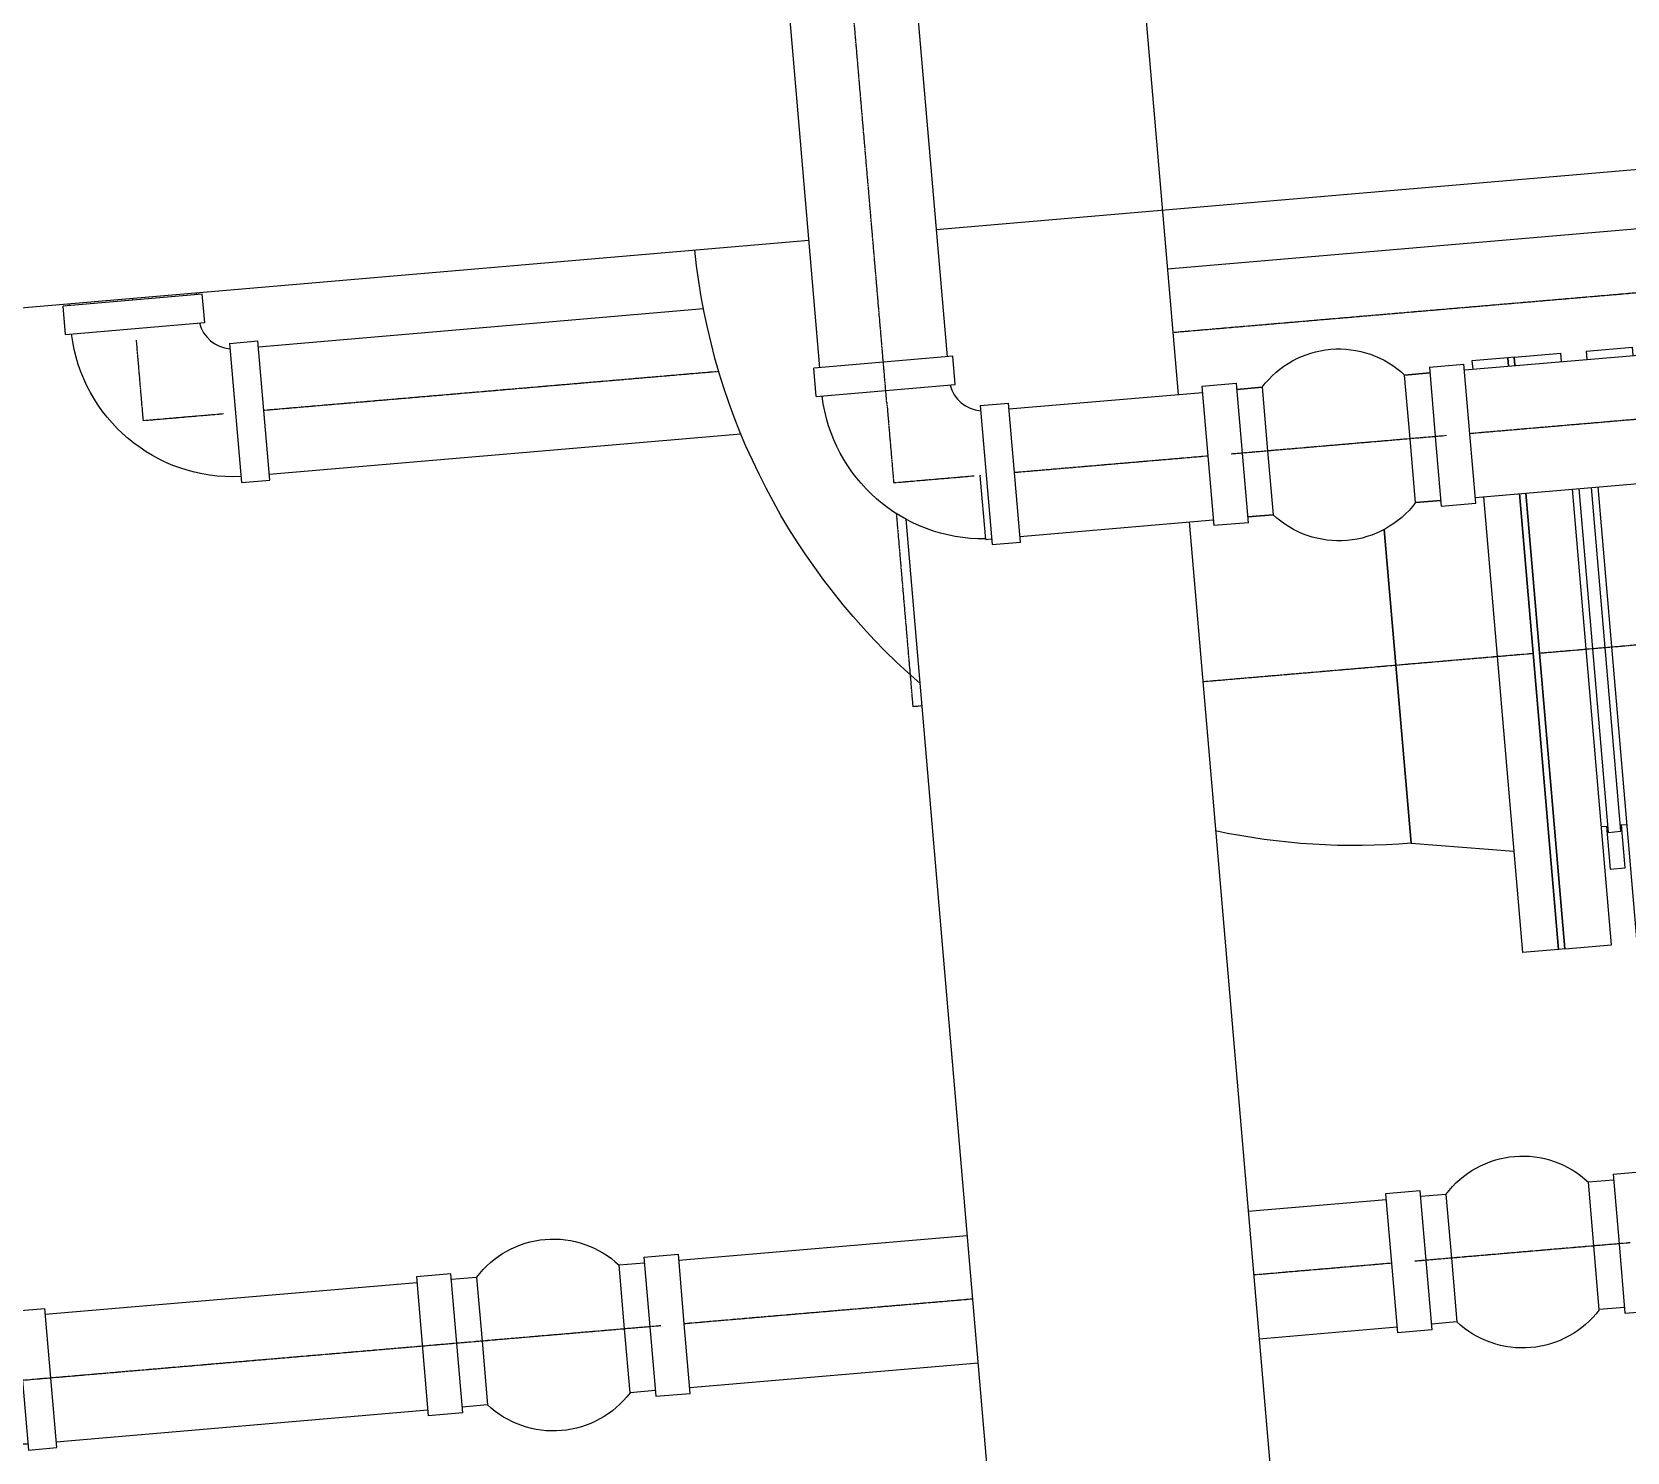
# Model space of a CAD drawing. Header units: millimetres. Extents: x 238021 to 250605, y -32596 to -9848.
# Drawn here: x 239419 to 240171, y -17787 to -17118 of the extents above; entities that cross this region are included whole.
import ezdxf

# ---------------------------------------------------------------- set-up
doc = ezdxf.new("R2010")
doc.units = ezdxf.units.MM
doc.header["$MEASUREMENT"] = 0
doc.linetypes.add('CENTER2', pattern=[1.125, 0.75, -0.125, 0.125, -0.125])
for name, color, linetype in [('Plan-150-SL-B4-216', 85, 'Continuous'), ('Plan-50-PES-D1-243', 4, 'Continuous'), ('Plan-CENTER', 1, 'CENTER2'), ('Plan-RE', 5, 'Continuous'), ('Plan-S-BEAM', 12, 'Continuous')]:
    doc.layers.add(name, color=color, linetype=linetype)

# ---------------------------------------------------------------- blocks, each defined once
blk = doc.blocks.new('*U123')
at = {"layer": 'Plan-S-BEAM', "color": 0, "linetype": 'ByBlock', "lineweight": -2}
for p, q in [((239819.71, -15654.71), (239959.71, -17288.56)), ((239831.26, -17347.36), (240223.59, -21926.02)), ((239964.86, -17348.66), (240394.87, -22367.01))]:
    blk.add_line(p, q, dxfattribs=at)
blk = doc.blocks.new('*U175')
at = {"layer": 'Plan-CENTER'}
for p, q in [((239425.43, -16761.35), (239347.14, -15847.01)), ((239455.25, -17109.72), (239430.57, -16821.45)), ((239466.76, -17244.07), (239466.69, -17243.23))]:
    blk.add_line(p, q, dxfattribs=at)
at = {"layer": 'Plan-RE', "color": 0, "linetype": 'ByBlock', "lineweight": -2}
for p, q in [((239347.21, -15847), (239377.2, -15844.44)), ((239377.2, -15844.44), (239455.48, -16758.77)), ((239317.11, -15849.81), (239395.38, -16763.92)), ((239400.52, -16824.03), (239425.2, -17112.29)), ((239460.63, -16818.88), (239485.31, -17107.14)), ((239436.63, -17245.8), (239436.71, -17246.64)), ((239496.74, -17240.65), (239496.81, -17241.5))]:
    blk.add_line(p, q, dxfattribs=at)
blk = doc.blocks.new('*U235')
at = {"layer": 'Plan-S-BEAM', "color": 0, "linetype": 'ByBlock', "lineweight": -2}
for p, q in [((239845.6, -17210.76), (245905.66, -16691.5)), ((238280.18, -17344.9), (239785.49, -17215.91))]:
    blk.add_line(p, q, dxfattribs=at)
blk = doc.blocks.new('*U237')
at = {"layer": 'Plan-50-PES-D1-243', "color": 0, "linetype": 'ByBlock', "lineweight": -2}
for p, q in [((239775.81, -17102.85), (239790.63, -17275.95)), ((239835.92, -17097.71), (239850.74, -17270.8))]:
    blk.add_line(p, q, dxfattribs=at)
at = {"layer": 'Plan-CENTER'}
blk.add_line((239822.31, -17292.36), (239804.24, -17081.3), dxfattribs=at)
blk = doc.blocks.new('*U239')
at = {"layer": 'Plan-150-SL-B4-216', "color": 0, "linetype": 'ByBlock', "lineweight": -2}
blk.add_line((240069.53, -17500.12), (240056.87, -17352.21), dxfattribs=at)
at = {"layer": 'Plan-150-SL-B4-216', "color": 0, "linetype": 'ByBlock', "lineweight": -2, "extrusion": (0, 0, -1)}
for start, end in [(310.94897, 354.12795), (265.10636, 282.09215)]:
    blk.add_arc((-240042.86, -17188.52), 312.74, start, end, dxfattribs=at)
at = {"layer": 'Plan-CENTER'}
for p, q in [((239826.79, -17344.72), (239834.59, -17435.79)), ((240062.36, -17416.29), (239971.32, -17424.08)), ((239838.81, -17435.43), (239834.59, -17435.79))]:
    blk.add_line(p, q, dxfattribs=at)
blk = doc.blocks.new('*U244')
at = {"layer": 'Plan-CENTER'}
for p in [(239468.38, -17263.05), (239509.59, -17297.76)]:
    blk.add_line(p, (239471.63, -17301.01), dxfattribs=at)
at = {"layer": 'Plan-RE', "color": 0, "linetype": 'ByBlock', "lineweight": -2}
for p, q in [((239499.54, -17241.26), (239433.97, -17246.88)), ((239500.69, -17254.63), (239499.54, -17241.26)), ((239435.12, -17260.24), (239433.97, -17246.88)), ((239435.12, -17260.24), (239500.69, -17254.63)), ((239512.41, -17264.5), (239525.77, -17263.35)), ((239512.41, -17264.5), (239518.02, -17330.07)), ((239531.38, -17328.92), (239525.77, -17263.35)), ((239518.02, -17330.07), (239531.38, -17328.92))]:
    blk.add_line(p, q, dxfattribs=at)
at = {"layer": 'Plan-RE', "color": 0, "linetype": 'ByBlock', "lineweight": -2, "extrusion": (0, 0, -1)}
blk.add_arc((-239513.98, -17250.74), 76.64, 267.15662, 353.0561, dxfattribs=at)
at = {"layer": 'Plan-RE', "color": 0, "linetype": 'ByBlock', "lineweight": -2}
blk.add_arc((239513.98, -17250.74), 16.32, 194.56651, 265.22077, dxfattribs=at)
blk = doc.blocks.new('*U248')
at = {"layer": 'Plan-CENTER'}
for p, q in [((241075, -17163.74), (239957.22, -17259.44)), ((239743.12, -17277.77), (239528.58, -17296.14))]:
    blk.add_line(p, q, dxfattribs=at)
at = {"layer": 'Plan-RE', "color": 0, "linetype": 'ByBlock', "lineweight": -2}
for p, q in [((239954.64, -17229.39), (241072.42, -17133.68)), ((239526, -17266.09), (239735.85, -17248.12)), ((239531.15, -17326.19), (239753.49, -17307.15))]:
    blk.add_line(p, q, dxfattribs=at)
blk = doc.blocks.new('*U251')
at = {"layer": 'Plan-50-PES-D1-243', "color": 0, "linetype": 'ByBlock', "lineweight": -2}
for p, q in [((239853.47, -17270.57), (239787.9, -17276.18)), ((239789.04, -17289.54), (239787.9, -17276.18)), ((239854.61, -17283.93), (239853.47, -17270.57)), ((239789.04, -17289.54), (239854.61, -17283.93)), ((239866.33, -17293.8), (239879.69, -17292.66)), ((239866.33, -17293.8), (239871.95, -17359.37)), ((239885.31, -17358.23), (239879.69, -17292.66)), ((239871.95, -17359.37), (239885.31, -17358.23))]:
    blk.add_line(p, q, dxfattribs=at)
blk.add_arc((239867.91, -17280.04), 16.32, 194.56651, 265.22077, dxfattribs=at)
at = {"layer": 'Plan-50-PES-D1-243', "color": 0, "linetype": 'ByBlock', "lineweight": -2, "extrusion": (0, 0, -1)}
blk.add_arc((-239867.91, -17280.04), 76.64, 269.2497, 353.0561, dxfattribs=at)
at = {"layer": 'Plan-CENTER'}
for p in [(239822.31, -17292.36), (239863.52, -17327.07)]:
    blk.add_line(p, (239825.56, -17330.32), dxfattribs=at)
blk = doc.blocks.new('*U253')
at = {"layer": 'Plan-50-PES-D1-243', "color": 0, "linetype": 'ByBlock', "lineweight": -2}
for p, q in [((240078.13, -17275.67), (240094.43, -17274.27)), ((240078.13, -17275.67), (240080.94, -17308.45)), ((240097.24, -17307.06), (240094.43, -17274.27)), ((239987.18, -17283.46), (239970.88, -17284.85)), ((239992.79, -17349.02), (239987.18, -17283.46)), ((240078.37, -17278.4), (240066.49, -17279.42)), ((240069.06, -17309.47), (240066.49, -17279.42)), ((239970.88, -17284.85), (239976.49, -17350.42)), ((239999.29, -17285.17), (239987.41, -17286.19)), ((239999.29, -17285.17), (240001.86, -17315.22)), ((240071.63, -17339.52), (240069.06, -17309.47)), ((240080.94, -17308.45), (240083.75, -17341.24)), ((240100.04, -17339.84), (240097.24, -17307.06)), ((240001.86, -17315.22), (240004.43, -17345.28)), ((240083.51, -17338.51), (240071.63, -17339.52)), ((240083.75, -17341.24), (240100.04, -17339.84)), ((239992.79, -17349.02), (239976.49, -17350.42)), ((240004.43, -17345.28), (239992.56, -17346.29))]:
    blk.add_line(p, q, dxfattribs=at)
at = {"layer": 'Plan-50-PES-D1-243', "color": 0, "linetype": 'ByBlock', "lineweight": -2, "extrusion": (0, 0, -1)}
for start, end in [(36.91667, 133.29604), (216.91667, 313.29604)]:
    blk.add_arc((-240035.46, -17312.35), 45.24, start, end, dxfattribs=at)
at = {"layer": 'Plan-CENTER'}
blk.add_line((240086.2, -17308), (239984.72, -17316.69), dxfattribs=at)
blk = doc.blocks.new('*U254')
at = {"layer": 'Plan-150-SL-B4-216', "color": 0, "linetype": 'ByBlock', "lineweight": -2}
for p, q in [((240115.18, -17271.25), (240098.24, -17272.7)), ((240098.24, -17272.7), (240098.58, -17276.67)), ((240115.52, -17275.22), (240115.18, -17271.25)), ((240103.72, -17336.77), (240122.12, -17551.68)), ((240139.06, -17550.23), (240120.66, -17335.32)), ((240056.87, -17352.21), (240069.53, -17500.13)), ((240069.53, -17500.13), (240118.03, -17503.86)), ((240139.06, -17550.23), (240122.12, -17551.68))]:
    blk.add_line(p, q, dxfattribs=at)
at = {"layer": 'Plan-CENTER'}
blk.add_line((240127.12, -17410.74), (240062.36, -17416.29), dxfattribs=at)
blk = doc.blocks.new('*U255')
at = {"layer": 'Plan-150-SL-B4-216', "color": 0, "linetype": 'ByBlock', "lineweight": -2}
for p, q in [((240118.17, -17271), (240115.18, -17271.25)), ((240115.18, -17271.25), (240115.52, -17275.22)), ((240118.51, -17274.96), (240118.17, -17271)), ((240120.66, -17335.32), (240139.06, -17550.23)), ((240142.05, -17549.98), (240123.65, -17335.07)), ((240142.05, -17549.98), (240139.06, -17550.23))]:
    blk.add_line(p, q, dxfattribs=at)
blk = doc.blocks.new('*U256')
at = {"layer": 'Plan-150-SL-B4-216', "color": 0, "linetype": 'ByBlock', "lineweight": -2}
for p, q in [((240118.17, -17271), (240140.09, -17269.12)), ((240140.42, -17273.09), (240140.09, -17269.12)), ((240152.04, -17268.1), (240173.96, -17266.22)), ((240152.04, -17268.1), (240152.38, -17272.06)), ((240174.3, -17270.19), (240173.96, -17266.22)), ((240118.17, -17271), (240118.51, -17274.96)), ((240123.65, -17335.07), (240142.05, -17549.98)), ((240163.97, -17548.1), (240145.57, -17333.19)), ((240148.56, -17332.94), (240162.44, -17495.04)), ((240168.42, -17494.52), (240154.54, -17332.42)), ((240157.53, -17332.17), (240175.93, -17547.07)), ((240197.85, -17545.2), (240179.45, -17330.29)), ((240159.19, -17492.3), (240162.18, -17492.05)), ((240161.59, -17492.1), (240163.33, -17512.42)), ((240162.44, -17495.04), (240168.42, -17494.52)), ((240168.16, -17491.53), (240171.15, -17491.28)), ((240170.5, -17511.81), (240168.76, -17491.48)), ((240163.33, -17512.42), (240170.5, -17511.81)), ((240175.93, -17547.07), (240197.85, -17545.2)), ((240142.05, -17549.98), (240163.97, -17548.1))]:
    blk.add_line(p, q, dxfattribs=at)
at = {"layer": 'Plan-CENTER'}
blk.add_line((240130.11, -17410.49), (240185.9, -17405.71), dxfattribs=at)
blk = doc.blocks.new('*U266')
at = {"layer": 'Plan-50-PES-D1-243', "color": 0, "linetype": 'ByBlock', "lineweight": -2}
for p, q in [((240094.66, -17277.01), (240217.54, -17266.48)), ((240217.54, -17266.48), (240220.12, -17296.54)), ((240066.49, -17279.42), (240078.37, -17278.4)), ((239879.93, -17295.39), (239971.11, -17287.58)), ((239987.41, -17286.19), (239999.29, -17285.17)), ((240220.12, -17296.54), (240222.69, -17326.59)), ((239866.34, -17326.66), (239866.35, -17326.83)), ((239868.93, -17356.88), (239866.35, -17326.83)), ((240099.81, -17337.11), (240222.69, -17326.59)), ((240071.63, -17339.52), (240083.51, -17338.51)), ((239885.07, -17355.5), (239976.26, -17347.69)), ((239992.56, -17346.29), (240004.43, -17345.28)), ((239868.93, -17356.88), (239871.71, -17356.64))]:
    blk.add_line(p, q, dxfattribs=at)
at = {"layer": 'Plan-CENTER'}
for p, q in [((240220.12, -17296.54), (240097.24, -17307.06)), ((239973.69, -17317.64), (239882.5, -17325.44))]:
    blk.add_line(p, q, dxfattribs=at)
blk = doc.blocks.new('*U281')
at = {"layer": 'Plan-CENTER'}
for p in [(239367.92, -17719.19), (239409.13, -17753.9)]:
    blk.add_line(p, (239371.17, -17757.15), dxfattribs=at)
at = {"layer": 'Plan-RE', "color": 0, "linetype": 'ByBlock', "lineweight": -2}
for p, q in [((239399.08, -17697.4), (239333.51, -17703.02)), ((239400.22, -17710.76), (239399.08, -17697.4)), ((239334.65, -17716.38), (239333.51, -17703.02)), ((239334.65, -17716.38), (239400.22, -17710.76)), ((239411.94, -17720.63), (239425.31, -17719.49)), ((239411.94, -17720.63), (239417.56, -17786.2)), ((239430.92, -17785.06), (239425.31, -17719.49)), ((239417.56, -17786.2), (239430.92, -17785.06))]:
    blk.add_line(p, q, dxfattribs=at)
blk.add_arc((239413.52, -17706.87), 16.32, 194.56651, 265.22077, dxfattribs=at)
at = {"layer": 'Plan-RE', "color": 0, "linetype": 'ByBlock', "lineweight": -2, "extrusion": (0, 0, -1)}
blk.add_arc((-239413.52, -17706.87), 76.64, 267.15662, 353.0561, dxfattribs=at)
blk = doc.blocks.new('*U283')
at = {"layer": 'Plan-CENTER'}
blk.add_line((239715.81, -17727.64), (239614.33, -17736.33), dxfattribs=at)
at = {"layer": 'Plan-RE', "color": 0, "linetype": 'ByBlock', "lineweight": -2}
for p, q in [((239707.97, -17698.04), (239696.1, -17699.06)), ((239707.74, -17695.31), (239724.04, -17693.91)), ((239707.74, -17695.31), (239710.55, -17728.09)), ((239726.84, -17726.7), (239724.04, -17693.91)), ((239616.79, -17703.1), (239600.49, -17704.49)), ((239600.49, -17704.49), (239606.1, -17770.06)), ((239622.4, -17768.67), (239616.79, -17703.1)), ((239628.9, -17704.81), (239617.02, -17705.83)), ((239628.9, -17704.81), (239631.47, -17734.86)), ((239698.67, -17729.11), (239696.1, -17699.06)), ((239710.55, -17728.09), (239713.35, -17760.88)), ((239729.65, -17759.48), (239726.84, -17726.7)), ((239631.47, -17734.86), (239634.04, -17764.92)), ((239701.24, -17759.16), (239698.67, -17729.11)), ((239713.12, -17758.15), (239701.24, -17759.16)), ((239634.04, -17764.92), (239622.17, -17765.93)), ((239713.35, -17760.88), (239729.65, -17759.48)), ((239622.4, -17768.67), (239606.1, -17770.06))]:
    blk.add_line(p, q, dxfattribs=at)
at = {"layer": 'Plan-RE', "color": 0, "linetype": 'ByBlock', "lineweight": -2, "extrusion": (0, 0, -1)}
for start, end in [(36.91667, 133.29604), (216.91667, 313.29604)]:
    blk.add_arc((-239665.07, -17731.99), 45.24, start, end, dxfattribs=at)
blk = doc.blocks.new('*U284')
at = {"layer": 'Plan-CENTER'}
blk.add_line((240172.84, -17688.51), (240071.36, -17697.2), dxfattribs=at)
at = {"layer": 'Plan-RE', "color": 0, "linetype": 'ByBlock', "lineweight": -2}
for p, q in [((240165, -17658.91), (240153.12, -17659.93)), ((240155.7, -17689.98), (240153.12, -17659.93)), ((240164.77, -17656.18), (240181.07, -17654.78)), ((240164.77, -17656.18), (240167.58, -17688.96)), ((240183.87, -17687.57), (240181.07, -17654.78)), ((240073.81, -17663.97), (240057.52, -17665.36)), ((240057.52, -17665.36), (240063.13, -17730.93)), ((240079.43, -17729.54), (240073.81, -17663.97)), ((240085.93, -17665.68), (240074.05, -17666.7)), ((240085.93, -17665.68), (240088.5, -17695.73)), ((240158.27, -17720.03), (240155.7, -17689.98)), ((240167.58, -17688.96), (240170.38, -17721.75)), ((240186.68, -17720.35), (240183.87, -17687.57)), ((240088.5, -17695.73), (240091.07, -17725.79)), ((240170.15, -17719.02), (240158.27, -17720.03)), ((240170.38, -17721.75), (240186.68, -17720.35)), ((240091.07, -17725.79), (240079.19, -17726.8)), ((240079.43, -17729.54), (240063.13, -17730.93))]:
    blk.add_line(p, q, dxfattribs=at)
at = {"layer": 'Plan-RE', "color": 0, "linetype": 'ByBlock', "lineweight": -2, "extrusion": (0, 0, -1)}
for start, end in [(36.91667, 133.29604), (216.91667, 313.29604)]:
    blk.add_arc((-240122.1, -17692.86), 45.24, start, end, dxfattribs=at)
blk = doc.blocks.new('*U286')
at = {"layer": 'Plan-CENTER'}
blk.add_line((239614.33, -17736.33), (239409.13, -17753.9), dxfattribs=at)
at = {"layer": 'Plan-RE', "color": 0, "linetype": 'ByBlock', "lineweight": -2}
for p, q in [((239425.54, -17722.22), (239600.72, -17707.22)), ((239430.69, -17782.33), (239605.87, -17767.33))]:
    blk.add_line(p, q, dxfattribs=at)
blk = doc.blocks.new('*U287')
at = {"layer": 'Plan-CENTER'}
for p, q in [((240060.32, -17698.15), (239995.28, -17703.71)), ((239862.77, -17715.06), (239726.84, -17726.7))]:
    blk.add_line(p, q, dxfattribs=at)
at = {"layer": 'Plan-RE', "color": 0, "linetype": 'ByBlock', "lineweight": -2}
for p, q in [((239992.71, -17673.66), (240057.75, -17668.09)), ((239724.27, -17696.65), (239860.19, -17685.01)), ((239997.86, -17733.77), (240062.9, -17728.2)), ((239729.42, -17756.75), (239865.34, -17745.11))]:
    blk.add_line(p, q, dxfattribs=at)

msp = doc.modelspace()

# ---------------------------------------------------------------- block references
at = {"layer": 'Plan-150-SL-B4-216'}
for name in ['*U239', '*U256', '*U254', '*U255']:
    msp.add_blockref(name, (0, 0), dxfattribs=at)
at = {"layer": 'Plan-50-PES-D1-243'}
for name in ['*U237', '*U266', '*U253', '*U251']:
    msp.add_blockref(name, (0, 0), dxfattribs=at)
at = {"layer": 'Plan-RE'}
for name in ['*U175', '*U248', '*U244', '*U284', '*U287', '*U283', '*U281', '*U286']:
    msp.add_blockref(name, (0, 0), dxfattribs=at)
at = {"layer": 'Plan-S-BEAM'}
for name in ['*U123', '*U235']:
    msp.add_blockref(name, (0, 0), dxfattribs=at)

doc.saveas('drawing.dxf')
